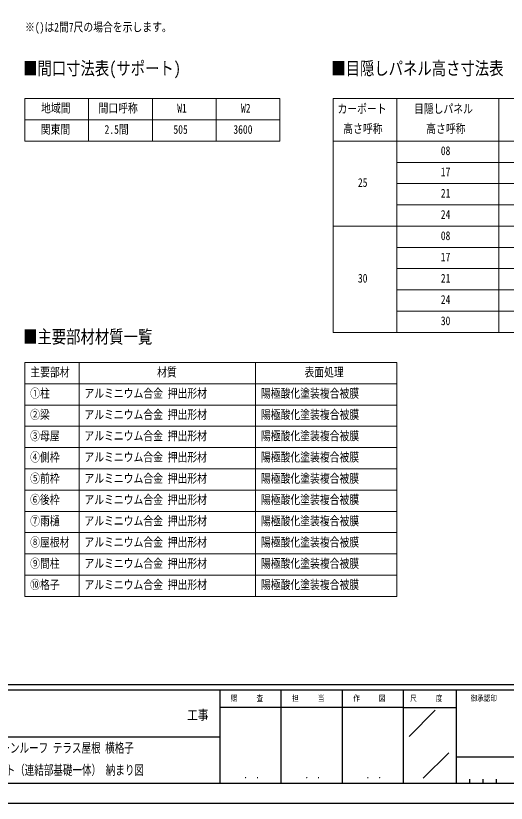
# Model space of a CAD drawing. Units: millimetres, scale not verified. Extents: x -12615 to 12615, y -8910 to 8910.
# Drawn here: x 1580 to 7119, y -8910 to -20 of the extents above; entities that cross this region are included whole.
import ezdxf
from ezdxf.enums import TextEntityAlignment as Align

# ---------------------------------------------------------------- set-up
doc = ezdxf.new("R2010")
doc.units = ezdxf.units.MM
doc.header["$LTSCALE"] = 50
doc.layers.add('0-1_TABLE1', color=7, linetype='Continuous', lineweight=18)
doc.layers.add('0-2_USER1', color=3, linetype='Continuous')
doc.layers.add('0-8_YKK_ZWAK', color=7, linetype='Continuous')
doc.styles.add('ＭＳ ゴシック', font='')
doc.styles.get('ＭＳ ゴシック').set_extended_font_data('MS Gothic')

msp = doc.modelspace()

# ---------------------------------------------------------------- linework, layer by layer
at = {"layer": '0-1_TABLE1'}
for p, q in [((1683.26, -955), (4563.26, -955)), ((1683.26, -955), (1683.26, -1435)), ((2403.26, -955), (2403.26, -1435)), ((3123.26, -955), (3123.26, -1435)), ((3843.26, -955), (3843.26, -1435)), ((4563.26, -955), (4563.26, -1435)), ((5163.26, -955), (8475.26, -955)), ((5163.26, -955), (5163.26, -3595)), ((5883.26, -955), (5883.26, -3595)), ((7035.26, -955), (7035.26, -3595)), ((1683.26, -1195), (4563.26, -1195)), ((1683.26, -1435), (4563.26, -1435)), ((5163.26, -1435), (8475.26, -1435)), ((5883.26, -1675), (8475.26, -1675)), ((5883.26, -1915), (8475.26, -1915)), ((5883.26, -2155), (8475.26, -2155)), ((5163.26, -2395), (8475.26, -2395)), ((5883.26, -2635), (8475.26, -2635)), ((5883.26, -2875), (8475.26, -2875)), ((5883.26, -3115), (8475.26, -3115)), ((5883.26, -3355), (8475.26, -3355)), ((5163.26, -3595), (8475.26, -3595)), ((1683.26, -3935), (5883.26, -3935)), ((1683.26, -3935), (1683.26, -6575)), ((2295.73, -3935), (2295.73, -6575)), ((4288.67, -3935), (4288.67, -6575)), ((5883.26, -3935), (5883.26, -6575)), ((1683.26, -4175), (5883.26, -4175)), ((1683.26, -4415), (5883.26, -4415)), ((1683.26, -4655), (5883.26, -4655)), ((1683.26, -4895), (5883.26, -4895)), ((1683.26, -5135), (5883.26, -5135)), ((1683.26, -5375), (5883.26, -5375)), ((1683.26, -5615), (5883.26, -5615)), ((1683.26, -5855), (5883.26, -5855)), ((1683.26, -6095), (5883.26, -6095)), ((1683.26, -6335), (5883.26, -6335)), ((1683.26, -6575), (5883.26, -6575))]:
    msp.add_line(p, q, dxfattribs=at)
at = {"layer": '0-8_YKK_ZWAK'}
for p, q in [((11685.06, -7575), (-11714.94, -7575)), ((3885.06, -7635), (-14.94, -7635)), ((4575.06, -7635), (4575.06, -8685)), ((5265.06, -7635), (5265.06, -8685)), ((5955.06, -7635), (5955.06, -8685)), ((6555.06, -7635), (5955.06, -7635)), ((9652.56, -7635), (6555.06, -7635)), ((6555.06, -7635), (6555.06, -8685)), ((5955.06, -7830), (3885.06, -7830)), ((5955.06, -7830), (6555.06, -7830)), ((6021.31, -8154.87), (6315.11, -7861.08)), ((-14.94, -8160), (3885.06, -8160)), ((6182.02, -8627.97), (6470.68, -8339.3)), ((6555.06, -8385), (9652.56, -8385)), ((-14.94, -8685), (3885.06, -8685)), ((3885.06, -8685), (5955.06, -8685)), ((5955.06, -8685), (6555.06, -8685)), ((6555.06, -8685), (9652.56, -8685)), ((6705.06, -8640), (6705.06, -8685)), ((6855.06, -8640), (6855.06, -8685)), ((7005.06, -8640), (7005.06, -8685))]:
    msp.add_line(p, q, dxfattribs=at)
msp.add_lwpolyline([(-12615, -8910), (12615, -8910), (12615, 8910), (-12615, 8910)], close=True, dxfattribs=at)
msp.add_lwpolyline([(5955.06, -7635), (3885.06, -7635), (3885.06, -8685)], dxfattribs=at)

# ---------------------------------------------------------------- texts
at = {"layer": '0-1_TABLE1', "style": 'ＭＳ ゴシック', "width": 0.8}
for s, p in [('地域間', (1866.86, -1142.5)), ('間口呼称', (2514.86, -1142.5)), ('W1', (3404.06, -1142.5)), ('W2', (4124.06, -1142.5)), ('カーポート', (5213.66, -1150)), ('目隠しパネル', (6077.66, -1150)), ('関東間', (1863.26, -1382.5)), ('高さ呼称', (5278.46, -1375)), ('高さ呼称', (6214.46, -1375)), ('2.5間', (2583.26, -1382.5)), ('505', (3360.86, -1382.5)), ('3600', (4037.66, -1382.5)), ('08', (6380.06, -1622.5)), ('17', (6380.06, -1862.5)), ('25', (5444.06, -1982.5)), ('21', (6380.06, -2102.5)), ('24', (6380.06, -2342.5)), ('08', (6380.06, -2582.5)), ('17', (6380.06, -2822.5)), ('30', (5444.06, -3062.5)), ('21', (6380.06, -3062.5)), ('24', (6380.06, -3302.5)), ('30', (6380.06, -3542.5)), ('主要部材', (1744.7, -4122.5)), ('材質', (3177, -4122.5)), ('表面処理', (4841.17, -4122.5)), ('①柱', (1743.26, -4362.5)), ('アルミニウム合金 押出形材', (2355.73, -4362.5)), ('陽極酸化塗装複合被膜', (4348.67, -4362.5)), ('②梁', (1743.26, -4602.5)), ('アルミニウム合金 押出形材', (2355.73, -4602.5)), ('陽極酸化塗装複合被膜', (4348.67, -4602.5)), ('③母屋', (1743.26, -4842.5)), ('アルミニウム合金 押出形材', (2355.73, -4842.5)), ('陽極酸化塗装複合被膜', (4348.67, -4842.5)), ('④側枠', (1743.26, -5082.5)), ('アルミニウム合金 押出形材', (2355.73, -5082.5)), ('陽極酸化塗装複合被膜', (4348.67, -5082.5)), ('⑤前枠', (1743.26, -5322.5)), ('アルミニウム合金 押出形材', (2355.73, -5322.5)), ('陽極酸化塗装複合被膜', (4348.67, -5322.5)), ('⑥後枠', (1743.26, -5562.5)), ('アルミニウム合金 押出形材', (2355.73, -5562.5)), ('陽極酸化塗装複合被膜', (4348.67, -5562.5)), ('⑦雨樋', (1743.26, -5802.5)), ('アルミニウム合金 押出形材', (2355.73, -5802.5)), ('陽極酸化塗装複合被膜', (4348.67, -5802.5)), ('⑧屋根材', (1743.26, -6042.5)), ('アルミニウム合金 押出形材', (2355.73, -6042.5)), ('陽極酸化塗装複合被膜', (4348.67, -6042.5)), ('⑨間柱', (1743.26, -6282.5)), ('アルミニウム合金 押出形材', (2355.73, -6282.5)), ('陽極酸化塗装複合被膜', (4348.67, -6282.5)), ('⑩格子', (1743.26, -6522.5)), ('アルミニウム合金 押出形材', (2355.73, -6522.5)), ('陽極酸化塗装複合被膜', (4348.67, -6522.5))]:
    msp.add_text(s, height=98.97, dxfattribs=at).set_placement(p, align=Align.BOTTOM_LEFT)
at = {"layer": '0-2_USER1', "style": 'ＭＳ ゴシック'}
for s, height, width, p in [('※()は2間7尺の場合を示します。', 98.97, 0.8, (1685, -228)), ('■間口寸法表(サポート)', 148.5, 0.8, (1663.4, -732.5)), ('■目隠しパネル高さ寸法表', 148.5, 0.8, (5143.46, -732.5)), ('■主要部材材質一覧', 148.5, 0.8, (1663.4, -3762.5)), ('目隠しパネル プレーンルーフ テラス屋根 横格子', 110, 0.7, (493.06, -8372.5)), ('600タイプ 奥行連結セット（連結部基礎一体） 納まり図', 110, 0.7, (286.56, -8622.5))]:
    msp.add_text(s, height=height, dxfattribs=dict(at, width=width)).set_placement(p, align=Align.BOTTOM_LEFT)
at = {"layer": '0-8_YKK_ZWAK', "style": 'ＭＳ ゴシック', "width": 0.8}
for s, height, p in [('照     査', 65.98, (4009.26, -7777.5)), ('担     当', 65.98, (4701.66, -7777.5)), ('作     図', 65.98, (5391.66, -7777.5)), ('尺     度', 65.98, (6034.26, -7777.5)), ('御承認印', 65.98, (6717.41, -7777.5)), ('工事', 110, (3517, -8002.39)), ('． ．', 77.75, (4155, -8653.06)), ('． ．', 77.75, (4845, -8653.06)), ('． ．', 77.75, (5535, -8653.06))]:
    msp.add_text(s, height=height, dxfattribs=at).set_placement(p, align=Align.BOTTOM_LEFT)

doc.saveas('drawing.dxf')
